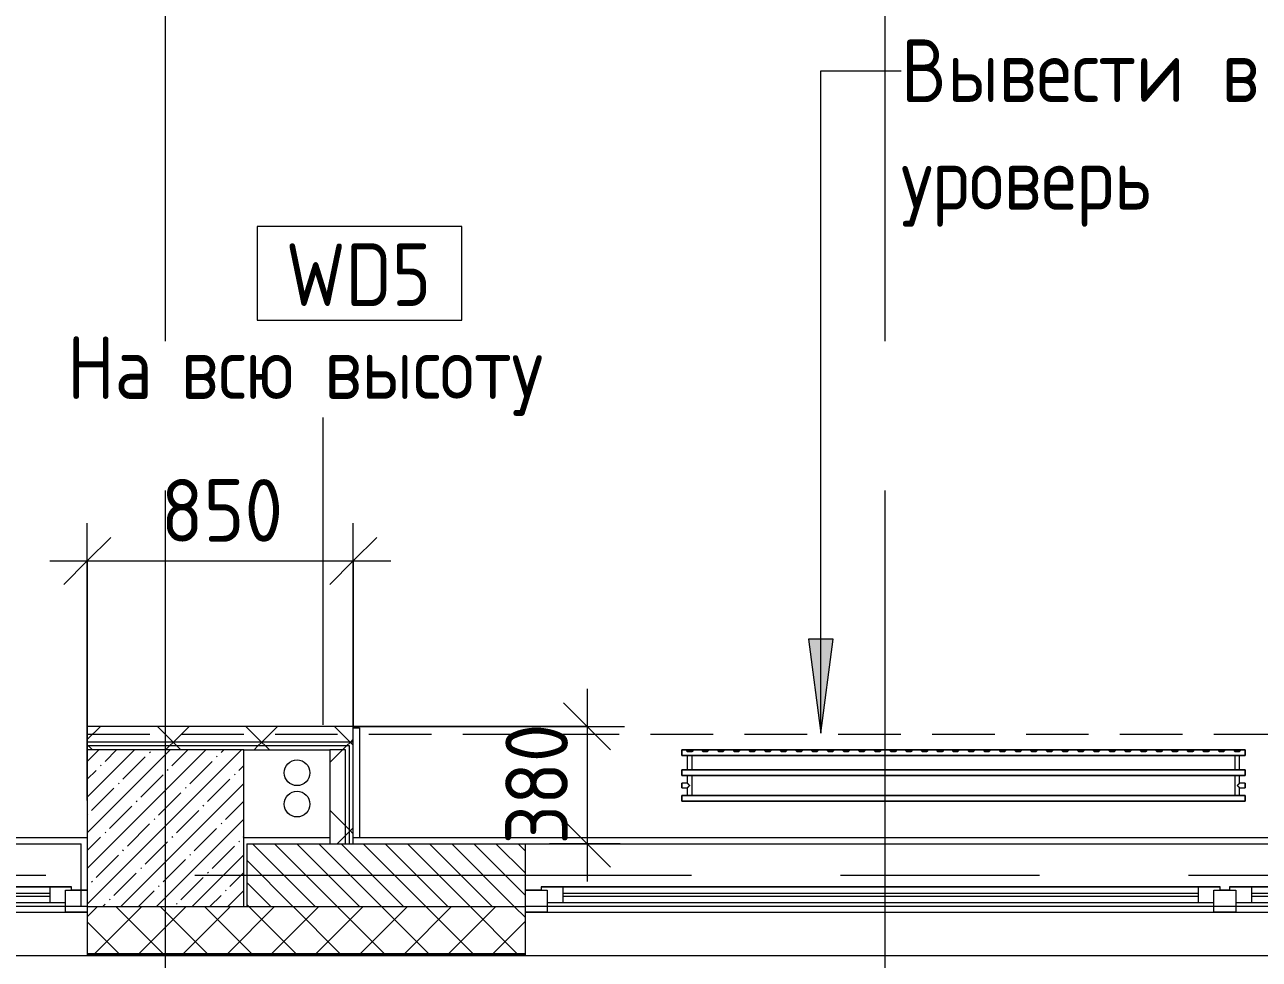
# Model space of a CAD drawing. Header units: millimetres. Extents: x 35143 to 244272, y -8553 to 29000.
# Drawn here: x 51710 to 55655, y -269 to 2716 of the extents above; entities that cross this region are included whole.
import ezdxf

# ---------------------------------------------------------------- set-up
doc = ezdxf.new("R2010")
doc.units = ezdxf.units.MM
doc.linetypes.add('ADSK_Штрих_ш2 п1', pattern=[300, 200, -100])
doc.linetypes.add('Осевая', pattern=[3175, 635, -476.25, 1587.5, -476.25])
for name, color, linetype, lineweight in [('A-ANNO-DIMS', 7, 'Continuous', 9), ('A-ANNO-DIMS-100', 7, 'Continuous', 9), ('A-DETL', 7, 'Continuous', 9), ('A-DETL-1', 7, 'ADSK_Штрих_ш2 п1', 9), ('A-GLAZ', 7, 'Continuous', 9), ('A-WALL', 7, 'Continuous', 9), ('A-WALL-1', 7, 'Continuous', 13), ('A-WALL-IDEN', 7, 'Continuous', 9), ('I-WALL', 7, 'Continuous', 9), ('S-COLS', 7, 'Continuous', 9), ('Оси', 7, 'Continuous', 9), ('Оси-2', 7, 'Осевая', 9)]:
    doc.layers.add(name, color=color, linetype=linetype, lineweight=lineweight)
for name, color, linetype, lineweight, true_color in [('A-FLOR-1', 7, 'Continuous', 9, 0xaaaaaa), ('A-WALL-2', 7, 'Continuous', 13, 0x008040), ('G-ANNO-TEXT-1', 7, 'Continuous', 9, 0x3c3c3c), ('I-WALL-2', 7, 'Continuous', 9, 0x008040), ('M-EQPM-1', 7, 'Continuous', 9, 0xaaaaaa)]:
    doc.layers.add(name, color=color, linetype=linetype, lineweight=lineweight, true_color=true_color)
doc.styles.add('GOST Common_1', font='GOST_Common.ttf', dxfattribs={"width": 0.9, "height": 200})
doc.styles.add('ISOCPEUR_1', font='isocpeur.ttf', dxfattribs={"width": 0.9, "height": 200})
doc.dimstyles.new('ISO-2_0_0_9К_Средний_округл2', dxfattribs={"dimscale": 304.8, "dimtxt": 199.196235, "dimasz": 0.492126, "dimexe": 0.393701, "dimexo": 0, "dimgap": 0, "dimtad": 1, "dimdec": 0, "dimrnd": 10, "dimzin": 0, "dimdsep": 46, "dimtxsty": 'ISOCPEUR_1', "dimblk1": 'OBLIQUE', "dimblk2": 'OBLIQUE', "dimsah": 1, "dimcen": 0.09, "dimdle": 0.393701, "dimazin": 0, "dimtfac": 1, "dimtdec": 4, "dimtix": 1, "dimtmove": 0, "dimatfit": 3, "dimfxl": 1, "dimtvp": 1, "dimtolj": 1, "dimtzin": 0, "dimarcsym": 2})
pattern_1 = [(45, (0, 0), (-141.42136, 141.42136), []), (135, (0, 0), (-141.42136, -141.42136), [])]

# ---------------------------------------------------------------- blocks, each defined once
blk = doc.blocks.new('BSC_Колонна _Прямоугольная - 500х500-V8-План монтажа стен и перегородок 2 этажа в осях 12-23')
at = {"layer": 'S-COLS'}
h = blk.add_hatch(dxfattribs=at)
h.set_pattern_fill('FP_9', color=256, style=0, pattern_type=2)
h.set_pattern_definition([(45, (-52160, -150), (-57.02463, 57.02463), []), (45, (-52102.975, -150), (-57.02463, 57.02463), [100.806, -20.161, 3.353, -16.808])])
h.paths.add_polyline_path([(-10.7, -250), (250, -250), (250, 250), (-250, 250), (-250, -250)])
for p, q in [((250, 250), (-250, 250)), ((-250, 250), (-250, -250)), ((250, -250), (250, 250)), ((-250, -250), (250, -250))]:
    blk.add_line(p, q, dxfattribs=at)
blk = doc.blocks.new('120_Окно_СКБ_2Ст - 120_Окно_СКБ_2Ст 3100х2500 _мал_ створка слева-2_-V21-План монтажа стен и перегородок 2 этажа в осях 12-23')
at = {"layer": 'A-GLAZ'}
for p, q in [((-1550, -127), (-1550, -57)), ((-1550, -57), (-1480, -57)), ((1550, -57), (-1550, -57)), ((-1480, -57), (-1480, -127)), ((-720, -127), (-720, -57)), ((-720, -57), (-650, -57)), ((-650, -57), (-650, -127)), ((1480, -127), (1480, -57)), ((1480, -57), (1550, -57)), ((1550, -57), (1550, -127)), ((-720, -87), (-1480, -87)), ((-1480, -87), (-1480, -127)), ((-1430, -137), (-1430, -87)), ((-1430, -107), (-770, -107)), ((-770, -117), (-1430, -117)), ((-770, -137), (-770, -87)), ((-720, -127), (-720, -87)), ((1480, -87), (-650, -87)), ((-650, -87), (-650, -127)), ((-600, -137), (-600, -87)), ((-600, -107), (1430, -107)), ((1430, -117), (-600, -117)), ((1430, -137), (1430, -87)), ((1480, -127), (1480, -87)), ((-1480, -127), (-1550, -127)), ((-1550, -127), (-1500, -127)), ((-1480, -127), (-1500, -127)), ((-1500, -127), (-1500, -137)), ((-1500, -137), (-700, -137)), ((-700, -137), (-1500, -137)), ((-650, -127), (-720, -127)), ((-700, -127), (-720, -127)), ((-700, -127), (-670, -127)), ((-700, -137), (-700, -127)), ((-650, -127), (-670, -127)), ((-670, -127), (-670, -137)), ((-670, -137), (1500, -137)), ((1500, -137), (-670, -137)), ((1550, -127), (1480, -127)), ((1500, -127), (1480, -127)), ((1500, -127), (1550, -127)), ((1500, -137), (1500, -127))]:
    blk.add_line(p, q, dxfattribs=at)
blk = doc.blocks.new('120_Окно_СКБ_2Ст - 120_Окно_СКБ_2Ст 3100х2500 _мал_ створка слева-2_-V22-План монтажа стен и перегородок 2 этажа в осях 12-23')
at = {"layer": 'A-GLAZ'}
for p, q in [((-1550, -127), (-1550, -57)), ((-1550, -57), (-1480, -57)), ((1550, -57), (-1550, -57)), ((-1480, -57), (-1480, -127)), ((-720, -127), (-720, -57)), ((-720, -57), (-650, -57)), ((-650, -57), (-650, -127)), ((1480, -127), (1480, -57)), ((1480, -57), (1550, -57)), ((1550, -57), (1550, -127)), ((-720, -87), (-1480, -87)), ((-1480, -87), (-1480, -127)), ((-1430, -137), (-1430, -87)), ((-1430, -107), (-770, -107)), ((-770, -117), (-1430, -117)), ((-770, -137), (-770, -87)), ((-720, -127), (-720, -87)), ((1480, -87), (-650, -87)), ((-650, -87), (-650, -127)), ((-600, -137), (-600, -87)), ((-600, -107), (1430, -107)), ((1430, -117), (-600, -117)), ((1430, -137), (1430, -87)), ((1480, -127), (1480, -87)), ((-1480, -127), (-1550, -127)), ((-1550, -127), (-1500, -127)), ((-1480, -127), (-1500, -127)), ((-1500, -127), (-1500, -137)), ((-1500, -137), (-700, -137)), ((-700, -137), (-1500, -137)), ((-650, -127), (-720, -127)), ((-700, -127), (-720, -127)), ((-700, -127), (-670, -127)), ((-700, -137), (-700, -127)), ((-650, -127), (-670, -127)), ((-670, -127), (-670, -137)), ((-670, -137), (1500, -137)), ((1500, -137), (-670, -137)), ((1550, -127), (1480, -127)), ((1500, -127), (1480, -127)), ((1500, -127), (1550, -127)), ((1500, -137), (1500, -127))]:
    blk.add_line(p, q, dxfattribs=at)
blk = doc.blocks.new('radiator_prado_classic_z_tip_30_po exemplyaru - Classic Z Тип 30-500-V58-План монтажа стен и перегородок 2 этажа в осях 12-23')
at = {"layer": 'M-EQPM-1'}
for p, q in [((0, 228), (0, 210)), ((1800, 228), (0, 228)), ((0, 210), (0, 228)), ((0, 228), (12.5, 228)), ((0, 210), (1800, 210)), ((17.5, 210), (0, 210)), ((12.5, 228), (37.5, 228)), ((37.5, 228), (12.5, 228)), ((12.5, 228), (37.5, 228)), ((12.5, 228), (17.5, 223)), ((12.5, 228), (17.5, 223)), ((32.5, 223), (17.5, 223)), ((17.5, 223), (32.5, 223)), ((17.5, 210), (17.5, 164)), ((17.5, 210), (17.5, 164)), ((32.5, 210), (17.5, 210)), ((17.5, 210), (32.5, 210)), ((28.8, 210), (17.5, 210)), ((17.5, 210), (32.5, 210)), ((31.5, 210), (18.5, 210)), ((32.5, 210), (28.8, 210)), ((32.5, 223), (37.5, 228)), ((37.5, 228), (32.5, 223)), ((32.5, 164), (32.5, 210)), ((32.5, 164), (32.5, 210)), ((1767.5, 210), (32.5, 210)), ((37.5, 228), (62.5, 228)), ((62.5, 228), (87.5, 228)), ((87.5, 228), (62.5, 228)), ((62.5, 228), (87.5, 228)), ((62.5, 228), (67.5, 223)), ((62.5, 228), (67.5, 223)), ((82.5, 223), (67.5, 223)), ((67.5, 223), (82.5, 223)), ((82.5, 223), (87.5, 228)), ((87.5, 228), (82.5, 223)), ((87.5, 228), (112.5, 228)), ((112.5, 228), (137.5, 228)), ((137.5, 228), (112.5, 228)), ((112.5, 228), (137.5, 228)), ((112.5, 228), (117.5, 223)), ((112.5, 228), (117.5, 223)), ((132.5, 223), (117.5, 223)), ((117.5, 223), (132.5, 223)), ((132.5, 223), (137.5, 228)), ((137.5, 228), (132.5, 223)), ((137.5, 228), (162.5, 228)), ((162.5, 228), (187.5, 228)), ((187.5, 228), (162.5, 228)), ((162.5, 228), (187.5, 228)), ((162.5, 228), (167.5, 223)), ((162.5, 228), (167.5, 223)), ((182.5, 223), (167.5, 223)), ((167.5, 223), (182.5, 223)), ((182.5, 223), (187.5, 228)), ((187.5, 228), (182.5, 223)), ((187.5, 228), (212.5, 228)), ((212.5, 228), (237.5, 228)), ((237.5, 228), (212.5, 228)), ((212.5, 228), (237.5, 228)), ((212.5, 228), (217.5, 223)), ((212.5, 228), (217.5, 223)), ((232.5, 223), (217.5, 223)), ((217.5, 223), (232.5, 223)), ((232.5, 223), (237.5, 228)), ((237.5, 228), (232.5, 223)), ((237.5, 228), (262.5, 228)), ((262.5, 228), (287.5, 228)), ((287.5, 228), (262.5, 228)), ((262.5, 228), (287.5, 228)), ((262.5, 228), (267.5, 223)), ((262.5, 228), (267.5, 223)), ((282.5, 223), (267.5, 223)), ((267.5, 223), (282.5, 223)), ((282.5, 223), (287.5, 228)), ((287.5, 228), (282.5, 223)), ((287.5, 228), (312.5, 228)), ((312.5, 228), (337.5, 228)), ((337.5, 228), (312.5, 228)), ((312.5, 228), (337.5, 228)), ((312.5, 228), (317.5, 223)), ((312.5, 228), (317.5, 223)), ((332.5, 223), (317.5, 223)), ((317.5, 223), (332.5, 223)), ((332.5, 223), (337.5, 228)), ((337.5, 228), (332.5, 223)), ((337.5, 228), (362.5, 228)), ((362.5, 228), (387.5, 228)), ((387.5, 228), (362.5, 228)), ((362.5, 228), (387.5, 228)), ((362.5, 228), (367.5, 223)), ((362.5, 228), (367.5, 223)), ((382.5, 223), (367.5, 223)), ((367.5, 223), (382.5, 223)), ((382.5, 223), (387.5, 228)), ((387.5, 228), (382.5, 223)), ((387.5, 228), (412.5, 228)), ((412.5, 228), (437.5, 228)), ((437.5, 228), (412.5, 228)), ((412.5, 228), (437.5, 228)), ((412.5, 228), (417.5, 223)), ((412.5, 228), (417.5, 223)), ((432.5, 223), (417.5, 223)), ((417.5, 223), (432.5, 223)), ((432.5, 223), (437.5, 228)), ((437.5, 228), (432.5, 223)), ((437.5, 228), (462.5, 228)), ((462.5, 228), (487.5, 228)), ((487.5, 228), (462.5, 228)), ((462.5, 228), (487.5, 228)), ((462.5, 228), (467.5, 223)), ((462.5, 228), (467.5, 223)), ((482.5, 223), (467.5, 223)), ((467.5, 223), (482.5, 223)), ((482.5, 223), (487.5, 228)), ((487.5, 228), (482.5, 223)), ((487.5, 228), (512.5, 228)), ((512.5, 228), (537.5, 228)), ((537.5, 228), (512.5, 228)), ((512.5, 228), (537.5, 228)), ((512.5, 228), (517.5, 223)), ((512.5, 228), (517.5, 223)), ((532.5, 223), (517.5, 223)), ((517.5, 223), (532.5, 223)), ((532.5, 223), (537.5, 228)), ((537.5, 228), (532.5, 223)), ((537.5, 228), (562.5, 228)), ((562.5, 228), (587.5, 228)), ((587.5, 228), (562.5, 228)), ((562.5, 228), (587.5, 228)), ((562.5, 228), (567.5, 223)), ((562.5, 228), (567.5, 223)), ((582.5, 223), (567.5, 223)), ((567.5, 223), (582.5, 223)), ((582.5, 223), (587.5, 228)), ((587.5, 228), (582.5, 223)), ((587.5, 228), (612.5, 228)), ((612.5, 228), (637.5, 228)), ((637.5, 228), (612.5, 228)), ((612.5, 228), (637.5, 228)), ((612.5, 228), (617.5, 223)), ((612.5, 228), (617.5, 223)), ((632.5, 223), (617.5, 223)), ((617.5, 223), (632.5, 223)), ((632.5, 223), (637.5, 228)), ((637.5, 228), (632.5, 223)), ((637.5, 228), (662.5, 228)), ((662.5, 228), (687.5, 228)), ((687.5, 228), (662.5, 228)), ((662.5, 228), (687.5, 228)), ((662.5, 228), (667.5, 223)), ((662.5, 228), (667.5, 223)), ((682.5, 223), (667.5, 223)), ((667.5, 223), (682.5, 223)), ((682.5, 223), (687.5, 228)), ((687.5, 228), (682.5, 223)), ((687.5, 228), (712.5, 228)), ((712.5, 228), (737.5, 228)), ((737.5, 228), (712.5, 228)), ((712.5, 228), (737.5, 228)), ((712.5, 228), (717.5, 223)), ((712.5, 228), (717.5, 223)), ((732.5, 223), (717.5, 223)), ((717.5, 223), (732.5, 223)), ((732.5, 223), (737.5, 228)), ((737.5, 228), (732.5, 223)), ((737.5, 228), (762.5, 228)), ((762.5, 228), (787.5, 228)), ((787.5, 228), (762.5, 228)), ((762.5, 228), (787.5, 228)), ((762.5, 228), (767.5, 223)), ((762.5, 228), (767.5, 223)), ((782.5, 223), (767.5, 223)), ((767.5, 223), (782.5, 223)), ((782.5, 223), (787.5, 228)), ((787.5, 228), (782.5, 223)), ((787.5, 228), (812.5, 228)), ((812.5, 228), (837.5, 228)), ((837.5, 228), (812.5, 228)), ((812.5, 228), (837.5, 228)), ((812.5, 228), (817.5, 223)), ((812.5, 228), (817.5, 223)), ((832.5, 223), (817.5, 223)), ((817.5, 223), (832.5, 223)), ((832.5, 223), (837.5, 228)), ((837.5, 228), (832.5, 223)), ((837.5, 228), (862.5, 228)), ((862.5, 228), (887.5, 228)), ((887.5, 228), (862.5, 228)), ((862.5, 228), (887.5, 228)), ((862.5, 228), (867.5, 223)), ((862.5, 228), (867.5, 223)), ((882.5, 223), (867.5, 223)), ((867.5, 223), (882.5, 223)), ((882.5, 223), (887.5, 228)), ((887.5, 228), (882.5, 223)), ((887.5, 228), (912.5, 228)), ((912.5, 228), (937.5, 228)), ((937.5, 228), (912.5, 228)), ((912.5, 228), (937.5, 228)), ((912.5, 228), (917.5, 223)), ((912.5, 228), (917.5, 223)), ((932.5, 223), (917.5, 223)), ((917.5, 223), (932.5, 223)), ((932.5, 223), (937.5, 228)), ((937.5, 228), (932.5, 223)), ((937.5, 228), (962.5, 228)), ((962.5, 228), (987.5, 228)), ((987.5, 228), (962.5, 228)), ((962.5, 228), (987.5, 228)), ((962.5, 228), (967.5, 223)), ((962.5, 228), (967.5, 223)), ((982.5, 223), (967.5, 223)), ((967.5, 223), (982.5, 223)), ((982.5, 223), (987.5, 228)), ((987.5, 228), (982.5, 223)), ((987.5, 228), (1012.5, 228)), ((1012.5, 228), (1037.5, 228)), ((1037.5, 228), (1012.5, 228)), ((1012.5, 228), (1037.5, 228)), ((1012.5, 228), (1017.5, 223)), ((1012.5, 228), (1017.5, 223)), ((1032.5, 223), (1017.5, 223)), ((1017.5, 223), (1032.5, 223)), ((1032.5, 223), (1037.5, 228)), ((1037.5, 228), (1032.5, 223)), ((1037.5, 228), (1062.5, 228)), ((1062.5, 228), (1087.5, 228)), ((1087.5, 228), (1062.5, 228)), ((1062.5, 228), (1087.5, 228)), ((1062.5, 228), (1067.5, 223)), ((1062.5, 228), (1067.5, 223)), ((1082.5, 223), (1067.5, 223)), ((1067.5, 223), (1082.5, 223)), ((1082.5, 223), (1087.5, 228)), ((1087.5, 228), (1082.5, 223)), ((1087.5, 228), (1112.5, 228)), ((1112.5, 228), (1137.5, 228)), ((1137.5, 228), (1112.5, 228)), ((1112.5, 228), (1137.5, 228)), ((1112.5, 228), (1117.5, 223)), ((1112.5, 228), (1117.5, 223)), ((1132.5, 223), (1117.5, 223)), ((1117.5, 223), (1132.5, 223)), ((1132.5, 223), (1137.5, 228)), ((1137.5, 228), (1132.5, 223)), ((1137.5, 228), (1162.5, 228)), ((1162.5, 228), (1187.5, 228)), ((1187.5, 228), (1162.5, 228)), ((1162.5, 228), (1187.5, 228)), ((1162.5, 228), (1167.5, 223)), ((1162.5, 228), (1167.5, 223)), ((1182.5, 223), (1167.5, 223)), ((1167.5, 223), (1182.5, 223)), ((1182.5, 223), (1187.5, 228)), ((1187.5, 228), (1182.5, 223)), ((1187.5, 228), (1212.5, 228)), ((1212.5, 228), (1237.5, 228)), ((1237.5, 228), (1212.5, 228)), ((1212.5, 228), (1237.5, 228)), ((1212.5, 228), (1217.5, 223)), ((1212.5, 228), (1217.5, 223)), ((1232.5, 223), (1217.5, 223)), ((1217.5, 223), (1232.5, 223)), ((1232.5, 223), (1237.5, 228)), ((1237.5, 228), (1232.5, 223)), ((1237.5, 228), (1262.5, 228)), ((1262.5, 228), (1287.5, 228)), ((1287.5, 228), (1262.5, 228)), ((1262.5, 228), (1287.5, 228)), ((1262.5, 228), (1267.5, 223)), ((1262.5, 228), (1267.5, 223)), ((1282.5, 223), (1267.5, 223)), ((1267.5, 223), (1282.5, 223)), ((1282.5, 223), (1287.5, 228)), ((1287.5, 228), (1282.5, 223)), ((1287.5, 228), (1312.5, 228)), ((1312.5, 228), (1337.5, 228)), ((1337.5, 228), (1312.5, 228)), ((1312.5, 228), (1337.5, 228)), ((1312.5, 228), (1317.5, 223)), ((1312.5, 228), (1317.5, 223)), ((1332.5, 223), (1317.5, 223)), ((1317.5, 223), (1332.5, 223)), ((1332.5, 223), (1337.5, 228)), ((1337.5, 228), (1332.5, 223)), ((1337.5, 228), (1362.5, 228)), ((1362.5, 228), (1387.5, 228)), ((1387.5, 228), (1362.5, 228)), ((1362.5, 228), (1387.5, 228)), ((1362.5, 228), (1367.5, 223)), ((1362.5, 228), (1367.5, 223)), ((1382.5, 223), (1367.5, 223)), ((1367.5, 223), (1382.5, 223)), ((1382.5, 223), (1387.5, 228)), ((1387.5, 228), (1382.5, 223)), ((1387.5, 228), (1412.5, 228)), ((1412.5, 228), (1437.5, 228)), ((1437.5, 228), (1412.5, 228)), ((1412.5, 228), (1437.5, 228)), ((1412.5, 228), (1417.5, 223)), ((1412.5, 228), (1417.5, 223)), ((1432.5, 223), (1417.5, 223)), ((1417.5, 223), (1432.5, 223)), ((1432.5, 223), (1437.5, 228)), ((1437.5, 228), (1432.5, 223)), ((1437.5, 228), (1462.5, 228)), ((1462.5, 228), (1487.5, 228)), ((1487.5, 228), (1462.5, 228)), ((1462.5, 228), (1487.5, 228)), ((1462.5, 228), (1467.5, 223)), ((1462.5, 228), (1467.5, 223)), ((1482.5, 223), (1467.5, 223)), ((1467.5, 223), (1482.5, 223)), ((1482.5, 223), (1487.5, 228)), ((1487.5, 228), (1482.5, 223)), ((1487.5, 228), (1512.5, 228)), ((1512.5, 228), (1537.5, 228)), ((1537.5, 228), (1512.5, 228)), ((1512.5, 228), (1537.5, 228)), ((1512.5, 228), (1517.5, 223)), ((1512.5, 228), (1517.5, 223)), ((1532.5, 223), (1517.5, 223)), ((1517.5, 223), (1532.5, 223)), ((1532.5, 223), (1537.5, 228)), ((1537.5, 228), (1532.5, 223)), ((1537.5, 228), (1562.5, 228)), ((1562.5, 228), (1587.5, 228)), ((1587.5, 228), (1562.5, 228)), ((1562.5, 228), (1587.5, 228)), ((1562.5, 228), (1567.5, 223)), ((1562.5, 228), (1567.5, 223)), ((1582.5, 223), (1567.5, 223)), ((1567.5, 223), (1582.5, 223)), ((1582.5, 223), (1587.5, 228)), ((1587.5, 228), (1582.5, 223)), ((1587.5, 228), (1612.5, 228)), ((1612.5, 228), (1637.5, 228)), ((1637.5, 228), (1612.5, 228)), ((1612.5, 228), (1637.5, 228)), ((1612.5, 228), (1617.5, 223)), ((1612.5, 228), (1617.5, 223)), ((1632.5, 223), (1617.5, 223)), ((1617.5, 223), (1632.5, 223)), ((1632.5, 223), (1637.5, 228)), ((1637.5, 228), (1632.5, 223)), ((1637.5, 228), (1662.5, 228)), ((1662.5, 228), (1687.5, 228)), ((1687.5, 228), (1662.5, 228)), ((1662.5, 228), (1687.5, 228)), ((1662.5, 228), (1667.5, 223)), ((1662.5, 228), (1667.5, 223)), ((1682.5, 223), (1667.5, 223)), ((1667.5, 223), (1682.5, 223)), ((1682.5, 223), (1687.5, 228)), ((1687.5, 228), (1682.5, 223)), ((1687.5, 228), (1712.5, 228)), ((1712.5, 228), (1737.5, 228)), ((1737.5, 228), (1712.5, 228)), ((1712.5, 228), (1737.5, 228)), ((1712.5, 228), (1717.5, 223)), ((1712.5, 228), (1717.5, 223)), ((1732.5, 223), (1717.5, 223)), ((1717.5, 223), (1732.5, 223)), ((1732.5, 223), (1737.5, 228)), ((1737.5, 228), (1732.5, 223)), ((1737.5, 228), (1762.5, 228)), ((1762.5, 228), (1787.5, 228)), ((1787.5, 228), (1762.5, 228)), ((1762.5, 228), (1787.5, 228)), ((1762.5, 228), (1767.5, 223)), ((1762.5, 228), (1767.5, 223)), ((1782.5, 223), (1767.5, 223)), ((1767.5, 223), (1782.5, 223)), ((1767.5, 210), (1767.5, 164)), ((1767.5, 210), (1767.5, 164)), ((1782.5, 210), (1767.5, 210)), ((1767.5, 210), (1782.5, 210)), ((1782.5, 210), (1767.5, 210)), ((1767.5, 210), (1782.5, 210)), ((1781.5, 210), (1768.5, 210)), ((1782.5, 223), (1787.5, 228)), ((1787.5, 228), (1782.5, 223)), ((1782.5, 164), (1782.5, 210)), ((1782.5, 164), (1782.5, 210)), ((1800, 210), (1782.5, 210)), ((1787.5, 228), (1800, 228)), ((1800, 210), (1800, 228)), ((1800, 228), (1800, 210)), ((1800, 164), (0, 164)), ((0, 164), (0, 146)), ((0, 146), (0, 164)), ((0, 164), (17.5, 164)), ((17.8, 164), (17.5, 164)), ((17.5, 164), (17.8, 164)), ((32.5, 164), (17.5, 164)), ((17.5, 164), (32.5, 164)), ((32.5, 164), (17.8, 164)), ((17.8, 164), (18.5, 164)), ((18.5, 164), (19.7, 164)), ((18.5, 164), (31.5, 164)), ((19.7, 164), (21.2, 164)), ((21.2, 164), (23.1, 164)), ((23.1, 164), (25, 164)), ((25, 164), (30.3, 164)), ((30.3, 164), (31.5, 164)), ((31.5, 164), (32.5, 164)), ((32.5, 164), (1767.5, 164)), ((1782.5, 164), (1767.5, 164)), ((1767.5, 164), (1782.5, 164)), ((1782.5, 164), (1767.5, 164)), ((1767.5, 164), (1782.5, 164)), ((1768.5, 164), (1781.5, 164)), ((1782.5, 164), (1800, 164)), ((1800, 146), (1800, 164)), ((1800, 164), (1800, 146)), ((0, 146), (1800, 146)), ((17.5, 146), (0, 146)), ((17.5, 121.5), (0, 121.5)), ((17.5, 121.5), (0, 121.5)), ((0, 121.5), (0, 121.2)), ((0, 106.5), (0, 121.5)), ((0, 121.2), (0, 106.8)), ((0, 121.2), (0, 120.5)), ((0, 120.5), (0, 121.2)), ((0, 121.2), (0, 121.2)), ((0, 120.5), (0, 119.3)), ((0, 119.3), (0, 120.5)), ((0, 119.3), (0, 117.8)), ((0, 117.8), (0, 119.3)), ((17.5, 146), (17.5, 121.5)), ((17.5, 146), (17.5, 121.5)), ((17.5, 146), (32.5, 146)), ((17.8, 146), (17.5, 146)), ((17.5, 146), (17.8, 146)), ((32.5, 146), (17.5, 146)), ((18.5, 146), (17.8, 146)), ((17.8, 146), (19.7, 146)), ((19.7, 146), (18.5, 146)), ((31.5, 146), (18.5, 146)), ((21.2, 146), (19.7, 146)), ((19.7, 146), (32.5, 146)), ((32.5, 146), (21.2, 146)), ((32.5, 82), (32.5, 146)), ((32.5, 82), (32.5, 146)), ((1767.5, 146), (32.5, 146)), ((1767.5, 146), (1767.5, 82)), ((1767.5, 146), (1767.5, 82)), ((1767.5, 146), (1773.1, 146)), ((1782.5, 146), (1767.5, 146)), ((1767.5, 146), (1767.8, 146)), ((1782.5, 146), (1767.5, 146)), ((1767.8, 146), (1782.5, 146)), ((1781.5, 146), (1768.5, 146)), ((1773.1, 146), (1782.5, 146)), ((1782.5, 121.5), (1782.5, 146)), ((1782.5, 121.5), (1782.5, 146)), ((1800, 146), (1782.5, 146)), ((1800, 121.5), (1782.5, 121.5)), ((1800, 121.5), (1782.5, 121.5)), ((1800, 121.5), (1800, 106.5)), ((1800, 121.2), (1800, 121.5)), ((1800, 121.5), (1800, 121.2)), ((1800, 121.2), (1800, 121.5)), ((1800, 106.8), (1800, 121.2)), ((1800, 121.2), (1800, 106.8)), ((1800, 106.8), (1800, 121.2)), ((0, 117.8), (0, 115.9)), ((0, 115.9), (0, 117.8)), ((0, 115.9), (0, 114)), ((0, 114), (0, 115.9)), ((0, 114), (0, 112.1)), ((0, 112.1), (0, 114)), ((0, 112.1), (0, 110.2)), ((0, 110.2), (0, 112.1)), ((0, 110.2), (0, 108.7)), ((0, 108.7), (0, 110.2)), ((0, 108.7), (0, 106.8)), ((0, 106.8), (0, 108.7)), ((0, 106.8), (0, 106.5)), ((0, 106.8), (0, 106.8)), ((0, 106.5), (17.5, 106.5)), ((0, 106.5), (17.5, 106.5)), ((1800, 82), (0, 82)), ((0, 82), (0, 64)), ((0, 64), (0, 82)), ((0, 82), (17.5, 82)), ((17.5, 106.5), (17.5, 82)), ((17.5, 106.5), (17.5, 82)), ((32.5, 82), (17.5, 82)), ((17.5, 82), (17.8, 82)), ((25, 82), (17.5, 82)), ((17.5, 82), (32.5, 82)), ((17.8, 82), (18.5, 82)), ((18.5, 82), (19.7, 82)), ((18.5, 82), (31.5, 82)), ((19.7, 82), (21.2, 82)), ((21.2, 82), (23.1, 82)), ((23.1, 82), (25, 82)), ((25, 82), (26.9, 82)), ((26.9, 82), (25, 82)), ((26.9, 82), (28.8, 82)), ((31.5, 82), (26.9, 82)), ((28.8, 82), (30.3, 82)), ((30.3, 82), (31.5, 82)), ((31.5, 82), (32.2, 82)), ((32.2, 82), (31.5, 82)), ((32.2, 82), (32.5, 82)), ((32.5, 82), (32.2, 82)), ((32.5, 82), (1767.5, 82)), ((1776.9, 82), (1767.5, 82)), ((1767.5, 82), (1782.5, 82)), ((1775, 82), (1767.5, 82)), ((1767.5, 82), (1782.5, 82)), ((1768.5, 82), (1781.5, 82)), ((1782.5, 82), (1775, 82)), ((1780.3, 82), (1776.9, 82)), ((1781.5, 82), (1780.3, 82)), ((1782.2, 82), (1781.5, 82)), ((1782.5, 82), (1782.2, 82)), ((1782.5, 82), (1782.5, 106.5)), ((1782.5, 106.5), (1800, 106.5)), ((1782.5, 82), (1782.5, 106.5)), ((1782.5, 106.5), (1800, 106.5)), ((1782.5, 82), (1800, 82)), ((1800, 106.5), (1800, 106.8)), ((1800, 106.8), (1800, 106.5)), ((1800, 106.5), (1800, 106.8)), ((1800, 64), (1800, 82)), ((1800, 82), (1800, 64)), ((1800, 64), (0, 64)), ((0, 64), (1800, 64))]:
    blk.add_line(p, q, dxfattribs=at)
for points, knots in [([(17.8, 121.2), (17.7, 121.3), (17.7, 121.3), (17.5, 121.5), (17.5, 121.5), (17.5, 121.5)], [0.8571429, 0.8571429, 0.8571429, 0.8571429, 0.8928571, 0.9285714, 1, 1, 1, 1]), ([(17.5, 121.5), (17.5, 121.5), (17.5, 121.5), (17.7, 121.3), (17.7, 121.3), (17.8, 121.2)], [0, 0, 0, 0, 0.0714286, 0.1071429, 0.1428571, 0.1428571, 0.1428571, 0.1428571]), ([(17.5, 121.5), (17.5, 121.5), (17.5, 121.5), (17.7, 121.3), (17.7, 121.3), (17.8, 121.2)], [0, 0, 0, 0, 0.0714286, 0.1071429, 0.1428571, 0.1428571, 0.1428571, 0.1428571]), ([(25, 114), (24.5, 114.5), (23.6, 115.4), (22.4, 116.6), (21.6, 117.4), (21.1, 117.9), (20.8, 118.2), (20.5, 118.5), (20.2, 118.8), (19.8, 119.1), (19.6, 119.4), (19.3, 119.7), (19, 120), (18.7, 120.3), (18.5, 120.5), (18.3, 120.7), (18.1, 120.9), (17.9, 121.1), (17.8, 121.2), (17.7, 121.3), (17.5, 121.5), (17.5, 121.5), (17.5, 121.5)], [0, 0, 0, 0, 0.142857, 0.285714, 0.357143, 0.392857, 0.428571, 0.464286, 0.5, 0.535714, 0.571429, 0.607143, 0.642857, 0.678571, 0.714286, 0.75, 0.785714, 0.821429, 0.857143, 0.892857, 0.928571, 1, 1, 1, 1]), ([(19.6, 119.4), (19.7, 119.3), (19.9, 119.2), (20.3, 118.7), (20.6, 118.4), (20.8, 118.2)], [0.4285714, 0.4285714, 0.4285714, 0.4285714, 0.4642857, 0.5, 0.5714286, 0.5714286, 0.5714286, 0.5714286]), ([(19.6, 119.4), (19.7, 119.3), (19.8, 119.1), (20.3, 118.7), (20.7, 118.3), (21.1, 117.9), (21.6, 117.4), (22.4, 116.6), (23.1, 115.9), (23.6, 115.4)], [0.4285714, 0.4285714, 0.4285714, 0.4285714, 0.4642857, 0.5, 0.5714286, 0.6071429, 0.6428571, 0.7142857, 0.8571429, 0.8571429, 0.8571429, 0.8571429]), ([(1775, 114), (1775.5, 114.5), (1776.4, 115.4), (1777.6, 116.6), (1778.4, 117.4), (1778.9, 117.9), (1779.2, 118.2), (1779.5, 118.5), (1779.8, 118.8), (1780.1, 119.2), (1780.4, 119.4), (1780.7, 119.7), (1781, 120), (1781.3, 120.3), (1781.5, 120.5), (1781.7, 120.7), (1781.9, 120.9), (1782.1, 121.1), (1782.2, 121.2), (1782.3, 121.3), (1782.5, 121.5), (1782.5, 121.5), (1782.5, 121.5)], [0, 0, 0, 0, 0.142857, 0.285714, 0.357143, 0.392857, 0.428571, 0.464286, 0.5, 0.535714, 0.571429, 0.607143, 0.642857, 0.678571, 0.714286, 0.75, 0.785714, 0.821429, 0.857143, 0.892857, 0.928571, 1, 1, 1, 1]), ([(1782.2, 121.2), (1782.2, 121.2), (1782.1, 121.1), (1781.9, 120.9), (1781.7, 120.7), (1781.5, 120.5), (1781.3, 120.3), (1781, 120), (1780.7, 119.7), (1780.4, 119.4), (1780.1, 119.2), (1779.7, 118.7), (1779.3, 118.3), (1778.9, 117.9), (1778.4, 117.4), (1777.6, 116.6), (1776.9, 115.9), (1776.4, 115.4)], [0.1428571, 0.1428571, 0.1428571, 0.1428571, 0.1785714, 0.2142857, 0.25, 0.2857143, 0.3214286, 0.3571429, 0.3928571, 0.4285714, 0.4642857, 0.5, 0.5714286, 0.6071429, 0.6428571, 0.7142857, 0.8571429, 0.8571429, 0.8571429, 0.8571429]), ([(1782.2, 121.2), (1782.2, 121.2), (1782.1, 121.1), (1781.9, 120.9), (1781.7, 120.7), (1781.5, 120.5), (1781.3, 120.3), (1781, 120), (1780.7, 119.7), (1780.4, 119.4), (1780.1, 119.2), (1779.7, 118.7), (1779.3, 118.3), (1778.9, 117.9), (1778.4, 117.4), (1777.6, 116.6), (1776.9, 115.9), (1776.4, 115.4)], [0.1428571, 0.1428571, 0.1428571, 0.1428571, 0.1785714, 0.2142857, 0.25, 0.2857143, 0.3214286, 0.3571429, 0.3928571, 0.4285714, 0.4642857, 0.5, 0.5714286, 0.6071429, 0.6428571, 0.7142857, 0.8571429, 0.8571429, 0.8571429, 0.8571429]), ([(1776.4, 115.4), (1776.9, 115.9), (1777.6, 116.6), (1778.4, 117.4), (1778.9, 117.9), (1779.2, 118.2), (1779.5, 118.5), (1779.8, 118.8), (1780.1, 119.2), (1780.4, 119.4), (1780.7, 119.7), (1781, 120), (1781.3, 120.3), (1781.5, 120.5), (1781.7, 120.7), (1781.9, 120.9), (1782.1, 121.1), (1782.2, 121.2), (1782.2, 121.2)], [0.1428571, 0.1428571, 0.1428571, 0.1428571, 0.2857143, 0.3571429, 0.3928571, 0.4285714, 0.4642857, 0.5, 0.5357143, 0.5714286, 0.6071429, 0.6428571, 0.6785714, 0.7142857, 0.75, 0.7857143, 0.8214286, 0.8571429, 0.8571429, 0.8571429, 0.8571429]), ([(1782.5, 121.5), (1782.5, 121.5), (1782.5, 121.5), (1782.3, 121.3), (1782.3, 121.3), (1782.2, 121.2)], [0, 0, 0, 0, 0.0714286, 0.1071429, 0.1428571, 0.1428571, 0.1428571, 0.1428571]), ([(1782.5, 121.5), (1782.5, 121.5), (1782.5, 121.5), (1782.3, 121.3), (1782.3, 121.3), (1782.2, 121.2)], [0, 0, 0, 0, 0.0714286, 0.1071429, 0.1428571, 0.1428571, 0.1428571, 0.1428571]), ([(1782.2, 121.2), (1782.3, 121.3), (1782.3, 121.3), (1782.5, 121.5), (1782.5, 121.5), (1782.5, 121.5)], [0.8571429, 0.8571429, 0.8571429, 0.8571429, 0.8928571, 0.9285714, 1, 1, 1, 1]), ([(17.5, 106.5), (17.5, 106.5), (17.5, 106.5), (17.7, 106.7), (17.8, 106.8), (17.9, 106.9), (18.1, 107.1), (18.3, 107.3), (18.5, 107.5), (18.7, 107.7), (19, 108), (19.3, 108.3), (19.6, 108.6), (19.8, 108.9), (20.3, 109.3), (20.7, 109.7), (21.1, 110.1), (21.6, 110.6), (22.4, 111.4), (23.6, 112.6), (24.5, 113.5), (25, 114)], [0, 0, 0, 0, 0.071429, 0.107143, 0.142857, 0.178571, 0.214286, 0.25, 0.285714, 0.321429, 0.357143, 0.392857, 0.428571, 0.464286, 0.5, 0.571429, 0.607143, 0.642857, 0.714286, 0.857143, 1, 1, 1, 1]), ([(17.5, 106.5), (17.5, 106.5), (17.5, 106.5), (17.7, 106.7), (17.7, 106.7), (17.8, 106.8)], [0, 0, 0, 0, 0.0714286, 0.1071429, 0.1428571, 0.1428571, 0.1428571, 0.1428571]), ([(17.8, 106.8), (17.7, 106.7), (17.7, 106.7), (17.5, 106.5), (17.5, 106.5), (17.5, 106.5)], [0.8571429, 0.8571429, 0.8571429, 0.8571429, 0.8928571, 0.9285714, 1, 1, 1, 1]), ([(17.8, 106.8), (17.7, 106.7), (17.7, 106.7), (17.5, 106.5), (17.5, 106.5), (17.5, 106.5)], [0.8571429, 0.8571429, 0.8571429, 0.8571429, 0.8928571, 0.9285714, 1, 1, 1, 1]), ([(17.8, 106.8), (17.8, 106.8), (17.9, 106.9), (18.1, 107.1), (18.3, 107.3), (18.5, 107.5), (18.7, 107.7), (19, 108), (19.3, 108.3), (19.6, 108.6), (19.9, 108.8), (20.3, 109.3), (20.6, 109.6), (20.8, 109.8)], [0.1428571, 0.1428571, 0.1428571, 0.1428571, 0.1785714, 0.2142857, 0.25, 0.2857143, 0.3214286, 0.3571429, 0.3928571, 0.4285714, 0.4642857, 0.5, 0.5714286, 0.5714286, 0.5714286, 0.5714286]), ([(22.1, 116.9), (21.9, 117.1), (21.6, 117.4), (21.1, 117.9), (20.9, 118.1), (20.8, 118.2)], [0.2857143, 0.2857143, 0.2857143, 0.2857143, 0.3571429, 0.3928571, 0.4285714, 0.4285714, 0.4285714, 0.4285714]), ([(20.8, 118.2), (20.9, 118.1), (21.1, 117.9), (21.6, 117.4), (21.9, 117.1), (22.1, 116.9)], [0.5714286, 0.5714286, 0.5714286, 0.5714286, 0.6071429, 0.6428571, 0.7142857, 0.7142857, 0.7142857, 0.7142857]), ([(20.8, 109.8), (20.9, 109.9), (21.1, 110.1), (21.6, 110.6), (21.9, 110.9), (22.1, 111.1)], [0.5714286, 0.5714286, 0.5714286, 0.5714286, 0.6071429, 0.6428571, 0.7142857, 0.7142857, 0.7142857, 0.7142857]), ([(22.1, 111.1), (21.9, 110.9), (21.6, 110.6), (21.1, 110.1), (20.9, 109.9), (20.8, 109.8)], [0.2857143, 0.2857143, 0.2857143, 0.2857143, 0.3571429, 0.3928571, 0.4285714, 0.4285714, 0.4285714, 0.4285714]), ([(22.1, 111.1), (21.9, 110.9), (21.6, 110.6), (21.1, 110.1), (20.9, 109.9), (20.8, 109.8)], [0.2857143, 0.2857143, 0.2857143, 0.2857143, 0.3571429, 0.3928571, 0.4285714, 0.4285714, 0.4285714, 0.4285714]), ([(1782.5, 106.5), (1782.5, 106.5), (1782.5, 106.5), (1782.3, 106.7), (1782.2, 106.8), (1782.1, 106.9), (1781.9, 107.1), (1781.7, 107.3), (1781.5, 107.5), (1781.3, 107.7), (1781, 108), (1780.7, 108.3), (1780.4, 108.6), (1780.1, 108.8), (1779.7, 109.3), (1779.3, 109.7), (1778.9, 110.1), (1778.4, 110.6), (1777.6, 111.4), (1776.4, 112.6), (1775.5, 113.5), (1775, 114)], [0, 0, 0, 0, 0.071429, 0.107143, 0.142857, 0.178571, 0.214286, 0.25, 0.285714, 0.321429, 0.357143, 0.392857, 0.428571, 0.464286, 0.5, 0.571429, 0.607143, 0.642857, 0.714286, 0.857143, 1, 1, 1, 1]), ([(1777.9, 111.1), (1778.1, 110.9), (1778.4, 110.6), (1778.9, 110.1), (1779.2, 109.8), (1779.5, 109.5), (1779.8, 109.2), (1780.1, 108.8), (1780.4, 108.6), (1780.7, 108.3), (1781, 108), (1781.3, 107.7), (1781.5, 107.5), (1781.7, 107.3), (1781.9, 107.1), (1782.1, 106.9), (1782.2, 106.8), (1782.2, 106.8)], [0.2857143, 0.2857143, 0.2857143, 0.2857143, 0.3571429, 0.3928571, 0.4285714, 0.4642857, 0.5, 0.5357143, 0.5714286, 0.6071429, 0.6428571, 0.6785714, 0.7142857, 0.75, 0.7857143, 0.8214286, 0.8571429, 0.8571429, 0.8571429, 0.8571429]), ([(1777.9, 111.1), (1778.1, 110.9), (1778.4, 110.6), (1778.9, 110.1), (1779.2, 109.8), (1779.5, 109.5), (1779.8, 109.2), (1780.1, 108.8), (1780.4, 108.6), (1780.7, 108.3), (1781, 108), (1781.3, 107.7), (1781.4, 107.6), (1781.5, 107.5)], [0.2857143, 0.2857143, 0.2857143, 0.2857143, 0.3571429, 0.3928571, 0.4285714, 0.4642857, 0.5, 0.5357143, 0.5714286, 0.6071429, 0.6428571, 0.6785714, 0.7142857, 0.7142857, 0.7142857, 0.7142857]), ([(1782.2, 106.8), (1782.2, 106.8), (1782.1, 106.9), (1781.9, 107.1), (1781.7, 107.3), (1781.5, 107.5), (1781.3, 107.7), (1781, 108), (1780.7, 108.3), (1780.4, 108.6), (1780.1, 108.8), (1779.7, 109.3), (1779.3, 109.7), (1778.9, 110.1), (1778.4, 110.6), (1778.1, 110.9), (1777.9, 111.1)], [0.1428571, 0.1428571, 0.1428571, 0.1428571, 0.1785714, 0.2142857, 0.25, 0.2857143, 0.3214286, 0.3571429, 0.3928571, 0.4285714, 0.4642857, 0.5, 0.5714286, 0.6071429, 0.6428571, 0.7142857, 0.7142857, 0.7142857, 0.7142857]), ([(1782.2, 106.8), (1782.3, 106.7), (1782.3, 106.7), (1782.5, 106.5), (1782.5, 106.5), (1782.5, 106.5)], [0.8571429, 0.8571429, 0.8571429, 0.8571429, 0.8928571, 0.9285714, 1, 1, 1, 1]), ([(1782.2, 106.8), (1782.3, 106.7), (1782.3, 106.7), (1782.5, 106.5), (1782.5, 106.5), (1782.5, 106.5)], [0.8571429, 0.8571429, 0.8571429, 0.8571429, 0.8928571, 0.9285714, 1, 1, 1, 1]), ([(1782.5, 106.5), (1782.5, 106.5), (1782.5, 106.5), (1782.3, 106.7), (1782.3, 106.7), (1782.2, 106.8)], [0, 0, 0, 0, 0.0714286, 0.1071429, 0.1428571, 0.1428571, 0.1428571, 0.1428571])]:
    blk.add_open_spline(points, degree=3, knots=knots, dxfattribs=at)
for points in [[(20.8, 118.2), (20.7, 118.3), (20.5, 118.5), (20.2, 118.8), (19.9, 119.2), (19.6, 119.4), (19.3, 119.7), (19, 120), (18.7, 120.3), (18.5, 120.5), (18.3, 120.7), (18.1, 120.9), (17.9, 121.1), (17.8, 121.2), (17.8, 121.2)], [(17.8, 121.2), (17.8, 121.2), (17.9, 121.1), (18.1, 120.9), (18.3, 120.7), (18.4, 120.6), (18.5, 120.5)], [(17.8, 121.2), (17.8, 121.2), (17.9, 121.1), (18.1, 120.9), (18.3, 120.7), (18.4, 120.6), (18.5, 120.5)], [(18.5, 120.5), (18.6, 120.4), (18.7, 120.3), (19, 120), (19.3, 119.7), (19.5, 119.5), (19.6, 119.4)], [(18.5, 120.5), (18.6, 120.4), (18.7, 120.3), (19, 120), (19.3, 119.7), (19.5, 119.5), (19.6, 119.4)], [(20.8, 109.8), (20.7, 109.7), (20.5, 109.5), (20.2, 109.2), (19.8, 108.9), (19.6, 108.6), (19.3, 108.3), (19, 108), (18.7, 107.7), (18.5, 107.5), (18.3, 107.3), (18.1, 107.1), (17.9, 106.9), (17.8, 106.8), (17.8, 106.8)], [(18.5, 107.5), (18.4, 107.4), (18.3, 107.3), (18.1, 107.1), (17.9, 106.9), (17.8, 106.8), (17.8, 106.8)], [(19.6, 108.6), (19.5, 108.5), (19.3, 108.3), (19, 108), (18.7, 107.7), (18.6, 107.6), (18.5, 107.5)], [(20.8, 109.8), (20.7, 109.7), (20.5, 109.5), (20.2, 109.2), (19.9, 108.8), (19.7, 108.7), (19.6, 108.6)], [(23.6, 115.4), (23.1, 115.9), (22.6, 116.4), (22.1, 116.9)], [(22.1, 116.9), (22.6, 116.4), (23.1, 115.9), (23.6, 115.4)], [(25, 114), (24.5, 113.5), (23.6, 112.6), (22.6, 111.6), (22.1, 111.1)], [(22.1, 111.1), (22.6, 111.6), (23.1, 112.1), (23.6, 112.6)], [(23.6, 112.6), (23.1, 112.1), (22.6, 111.6), (22.1, 111.1)], [(25, 114), (24.5, 114.5), (24, 115), (23.6, 115.4)], [(23.6, 115.4), (24, 115), (24.5, 114.5), (25, 114)], [(23.6, 115.4), (24, 115), (24.5, 114.5), (25, 114)], [(23.6, 112.6), (24, 113), (24.5, 113.5), (25, 114)], [(25, 114), (24.5, 113.5), (24, 113), (23.6, 112.6)], [(1776.4, 115.4), (1776, 115), (1775.5, 114.5), (1775, 114)], [(1776.4, 115.4), (1776, 115), (1775.5, 114.5), (1775, 114)], [(1775, 114), (1775.5, 114.5), (1776, 115), (1776.4, 115.4)], [(1775, 114), (1775.5, 113.5), (1776.4, 112.6), (1777.4, 111.6), (1777.9, 111.1)], [(1775, 114), (1775.5, 113.5), (1776, 113), (1776.4, 112.6)], [(1777.9, 111.1), (1777.4, 111.6), (1776.4, 112.6), (1775.5, 113.5), (1775, 114)], [(1776.4, 112.6), (1776.9, 112.1), (1777.4, 111.6), (1777.9, 111.1)], [(1781.5, 107.5), (1781.6, 107.4), (1781.7, 107.3), (1781.9, 107.1), (1782.1, 106.9), (1782.2, 106.8), (1782.2, 106.8)]]:
    blk.add_open_spline(points, degree=3, dxfattribs=at)
blk = doc.blocks.new('DIMBLOCK39-План монтажа стен и перегородок 2 этажа в осях 12-23')
at = {"layer": 'A-ANNO-DIMS-100'}
for p, q in [((51910, 238.1), (51910, 1123.6)), ((52760, 475), (52760, 1123.6)), ((51790, 1003.6), (52880, 1003.6)), ((51910, 1003.6), (51910, 238.1)), ((52760, 1003.6), (52760, 475))]:
    blk.add_line(p, q, dxfattribs=at)
at = {"layer": 'A-ANNO-DIMS-100', "lineweight": 20}
for p, q in [((51910, 1003.6), (51985, 1078.6)), ((52760, 1003.6), (52835, 1078.6)), ((51910, 1003.6), (51835, 928.6)), ((52760, 1003.6), (52685, 928.6))]:
    blk.add_line(p, q, dxfattribs=at)
at = {"layer": 'A-ANNO-DIMS-100', "color": 0, "insert": (52145.4, 1264.9), "char_height": 200, "width": 455.087, "attachment_point": 1, "line_spacing_factor": 1.149209, "style": 'ISOCPEUR_1'}
blk.add_mtext('850', dxfattribs=at)
blk = doc.blocks.new('_Oblique')
at = {"color": 0, "linetype": 'ByBlock', "lineweight": -2}
blk.add_line((-0.5, -0.5), (0.5, 0.5), dxfattribs=at)
blk = doc.blocks.new('DIMBLOCK40-План монтажа стен и перегородок 2 этажа в осях 12-23')
at = {"layer": 'A-ANNO-DIMS-100'}
for p, q in [((53507.3, 595), (53507.3, -20)), ((52760, 475), (53627.3, 475)), ((53507.3, 475), (52760, 475)), ((53613.3, 100), (53387.3, 100)), ((53507.3, 100), (53613.3, 100))]:
    blk.add_line(p, q, dxfattribs=at)
at = {"layer": 'A-ANNO-DIMS-100', "lineweight": 20}
for p, q in [((53507.3, 475), (53432.3, 550)), ((53507.3, 475), (53582.3, 400)), ((53507.3, 100), (53432.3, 175)), ((53507.3, 100), (53582.3, 25))]:
    blk.add_line(p, q, dxfattribs=at)
at = {"layer": 'A-ANNO-DIMS-100', "color": 0, "insert": (53246, 97.9), "char_height": 200, "width": 455.087, "attachment_point": 1, "rotation": 90, "line_spacing_factor": 1.149209, "style": 'ISOCPEUR_1'}
blk.add_mtext('380', dxfattribs=at)
blk = doc.blocks.new('М_стена2 - Типоразмер-30678229-План монтажа стен и перегородок 2 этажа в осях 12-23')
at = {"layer": 'A-WALL-IDEN'}
for p, q in [((3.258, 1.523), (-3.273, 1.523)), ((-3.273, 1.523), (-3.273, -1.477)), ((3.258, -1.477), (3.258, 1.523)), ((-3.273, -1.477), (3.258, -1.477))]:
    blk.add_line(p, q, dxfattribs=at)

msp = doc.modelspace()

# ---------------------------------------------------------------- hatches: boundary and pattern name
at = {"layer": 'A-WALL'}
h = msp.add_hatch(dxfattribs=at)
h.set_pattern_fill('FP_20', color=256, style=0, pattern_type=2)
h.set_pattern_definition([(135, (0, 0), (-35.35534, -35.35534), [])])
h.paths.add_polyline_path([(52420, -100), (53310, -100), (53310, 100), (52420, 100)])
h = msp.add_hatch(dxfattribs=at)
h.set_pattern_fill('FP_21', color=256, style=0, pattern_type=2)
h.set_pattern_definition([(45, (0, 0), (-70.71068, 70.71068), []), (135, (0, 0), (-70.71068, -70.71068), [])])
h.paths.add_polyline_path([(75700, -250), (75700, -100), (71560, -100), (71560, -250), (75449.1, -250)])
h.paths.add_polyline_path([(70660, -250), (70660, -100), (67060, -100), (67060, -250), (70352.2, -250)])
h.paths.add_polyline_path([(65983.5, -250), (66160, -250), (66160, -100), (65160, -100), (65160, -250), (65910, -250)])
h.paths.add_polyline_path([(61614.8, -250), (62060, -250), (62060, -100), (60910, -100), (60910, -250)])
h.paths.add_polyline_path([(58810, -250), (58810, -100), (58060, -100), (58060, -250), (58702.3, -250)])
h.paths.add_polyline_path([(57160, -250), (57160, -100), (56410, -100), (56410, -250), (56910, -250)])
h.paths.add_polyline_path([(52877.4, -250), (53310, -250), (53310, -100), (51910, -100), (51910, -250), (52149.3, -250)])
h.paths.add_polyline_path([(47410, -250), (48810, -250), (48810, -100), (47410, -100)])
h.paths.add_polyline_path([(43411.8, -250), (44036.3, -250), (44036.3, -100), (42660, -100), (42660, -250), (42683.7, -250)])
h.paths.add_polyline_path([(45310, -250), (45310, -100), (44936.3, -100), (44936.3, -250)])
h.paths.add_polyline_path([(39043.1, -250), (39560, -250), (39560, -100), (38742.7, -100), (38742.7, -250)])
at = {"layer": 'G-ANNO-TEXT-1'}
msp.add_hatch(color=256, dxfattribs=at).paths.add_polyline_path([(54254.5, 453.8), (54294, 753.8), (54215.1, 753.8)])
at = {"layer": 'I-WALL-2'}
h = msp.add_hatch(dxfattribs=at)
h.set_pattern_fill('FP_58', color=256, style=0, pattern_type=2)
h.set_pattern_definition(pattern_1)
h.paths.add_polyline_path([(52760, 425), (52760, 475), (51910, 475), (51910, 425), (52149.3, 425)])
h = msp.add_hatch(dxfattribs=at)
h.set_pattern_fill('FP_58', color=256, style=0, pattern_type=2)
h.set_pattern_definition(pattern_1)
h.paths.add_polyline_path([(52747.5, 412.5), (52760, 412.5), (52760, 425), (51910, 425), (51910, 412.5), (52149.3, 412.5)])
h = msp.add_hatch(dxfattribs=at)
h.set_pattern_fill('FP_58', color=256, style=0, pattern_type=2)
h.set_pattern_definition(pattern_1)
h.paths.add_polyline_path([(52747.5, 400), (52747.5, 412.5), (51910, 412.5), (51910, 400), (52735, 400)])
h = msp.add_hatch(dxfattribs=at)
h.set_pattern_fill('FP_58', color=256, style=0, pattern_type=2)
h.set_pattern_definition(pattern_1)
h.paths.add_polyline_path([(52735, 100), (52735, 400), (52685, 400), (52685, 100)])
h = msp.add_hatch(dxfattribs=at)
h.set_pattern_fill('FP_58', color=256, style=0, pattern_type=2)
h.set_pattern_definition(pattern_1)
h.paths.add_polyline_path([(52747.5, 100), (52747.5, 400), (52735, 400), (52735, 100)])
h = msp.add_hatch(dxfattribs=at)
h.set_pattern_fill('FP_58', color=256, style=0, pattern_type=2)
h.set_pattern_definition(pattern_1)
h.paths.add_polyline_path([(52747.5, 100), (52760, 100), (52760, 412.5), (52747.5, 412.5), (52747.5, 334.5)])

# ---------------------------------------------------------------- linework, layer by layer
at = {"layer": 'A-DETL'}
for centre in [(52580.4, 326.7), (52580.4, 226.7)]:
    msp.add_circle(centre, 41, dxfattribs=at)
at = {"layer": 'A-DETL-1'}
msp.add_line((51910, 450), (56560, 450), dxfattribs=at)
at = {"layer": 'A-FLOR-1'}
for p, q in [((52760, 470), (52780, 470)), ((52780, 470), (52780, 120))]:
    msp.add_line(p, q, dxfattribs=at)
at = {"layer": 'A-WALL'}
for p, q in [((47920, 100), (51890, 100)), ((51890, -100), (51890, 100)), ((52420, 100), (52420, -100)), ((52420, 100), (56390, 100)), ((53310, -258), (53310, 100)), ((51910, -100), (51910, -258)), ((52410, -100), (52420, -100)), ((58060, -258), (38742.7, -258))]:
    msp.add_line(p, q, dxfattribs=at)
at = {"layer": 'A-WALL-1'}
for p, q in [((52420, -100), (53310, -100)), ((51910, -250), (53310, -250)), ((51910, -253), (53310, -253))]:
    msp.add_line(p, q, dxfattribs=at)
at = {"layer": 'A-WALL-2'}
for p, q in [((52760, 425), (51910, 425)), ((52747.5, 412.5), (51910, 412.5)), ((52735, 400), (52685, 400)), ((52735, 100), (52735, 400)), ((52747.5, 100), (52747.5, 412.5))]:
    msp.add_line(p, q, dxfattribs=at)
at = {"layer": 'A-WALL-IDEN'}
msp.add_line((52664.1, 480.3), (52664.1, 1461.4), dxfattribs=at)
at = {"layer": 'G-ANNO-TEXT-1'}
for p, q in [((54254.5, 2569.4), (54510.8, 2569.4)), ((54254.5, 453.8), (54254.5, 2569.4)), ((54294, 753.8), (54215.1, 753.8)), ((54215.1, 753.8), (54254.5, 453.8)), ((54254.5, 453.8), (54294, 753.8))]:
    msp.add_line(p, q, dxfattribs=at)
at = {"layer": 'I-WALL'}
for p, q in [((48124.1, 120), (51910, 120)), ((52410, 120), (52685, 120)), ((52760, 120), (56410, 120)), ((51910, -100), (48810, -100)), ((56410, -100), (53310, -100))]:
    msp.add_line(p, q, dxfattribs=at)
at = {"layer": 'I-WALL-2'}
for p, q in [((52760, 475), (51910, 475)), ((51910, 475), (51910, 400)), ((52760, 100), (52760, 475)), ((52410, 400), (52685, 400)), ((52685, 400), (52685, 100))]:
    msp.add_line(p, q, dxfattribs=at)
at = {"layer": 'Оси'}
for p, q in [((52160, -1906.3), (52160, 593.7)), ((54460, -1906.3), (54460, 593.7))]:
    msp.add_line(p, q, dxfattribs=at)
at = {"layer": 'Оси-2'}
for p, q in [((52160, 593.7), (52160, 24898.1)), ((54460, 593.7), (54460, 24898.1)), ((38442.5, 0), (82250, 0))]:
    msp.add_line(p, q, dxfattribs=at)

# ---------------------------------------------------------------- block references
at = {"layer": 'A-GLAZ', "rotation": 180}
for name, p in [('120_Окно_СКБ_2Ст - 120_Окно_СКБ_2Ст 3100х2500 _мал_ створка слева-2_-V21-План монтажа стен и перегородок 2 этажа в осях 12-23', (50360, -175)), ('120_Окно_СКБ_2Ст - 120_Окно_СКБ_2Ст 3100х2500 _мал_ створка слева-2_-V22-План монтажа стен и перегородок 2 этажа в осях 12-23', (54860, -175))]:
    msp.add_blockref(name, p, dxfattribs=at)
at = {"layer": 'A-WALL-IDEN', "xscale": 99.99999999999993, "yscale": 99.99999999999993, "zscale": 99.99999999999993}
msp.add_blockref('М_стена2 - Типоразмер-30678229-План монтажа стен и перегородок 2 этажа в осях 12-23', (52780.7, 1919.9), dxfattribs=at)
at = {"layer": 'M-EQPM-1'}
msp.add_blockref('radiator_prado_classic_z_tip_30_po exemplyaru - Classic Z Тип 30-500-V58-План монтажа стен и перегородок 2 этажа в осях 12-23', (53810, 172), dxfattribs=at)
at = {"layer": 'S-COLS'}
msp.add_blockref('BSC_Колонна _Прямоугольная - 500х500-V8-План монтажа стен и перегородок 2 этажа в осях 12-23', (52160, 150), dxfattribs=at)

# ---------------------------------------------------------------- texts
at = {"layer": 'A-WALL-IDEN', "char_height": 200, "attachment_point": 1, "style": 'GOST Common_1'}
for s, insert, width in [('WD5', (52544.2, 2017.9), 584.43), ('На', (51845.5, 1721), 360.759), ('\\fGOST Common|b0|i0|c204|p34|;\\W.9; ', (52143.2, 1721), 79.367), ('\\fGOST Common|b0|i0|c204|p34|;\\W.9; ', (52601.6, 1721), 79.367), ('всю', (52208.7, 1721), 476.202), ('высоту', (52667.1, 1721), 981.265)]:
    msp.add_mtext(s, dxfattribs=dict(at, insert=insert, width=width))
at = {"layer": 'G-ANNO-TEXT-1', "char_height": 200, "attachment_point": 1, "style": 'GOST Common_1'}
for s, insert, width in [('\\fGOST Common|b0|i0|c204|p34|;\\W.9;В', (54510.8, 2669.4), 180.38), ('ывести ', (54659.6, 2669.4), 1060.633), ('\\fGOST Common|b0|i0|c204|p34|;\\W.9;в', (55534.7, 2669.4), 158.734), ('уроверь', (54510.8, 2325.4), 1111.139)]:
    msp.add_mtext(s, dxfattribs=dict(at, insert=insert, width=width))

# ---------------------------------------------------------------- dimensions: what is measured, and where the dimension line sits
at = {"layer": 'A-ANNO-DIMS'}
dim = msp.add_linear_dim(base=(52760, 1003.6), p1=(51910, 238.1), p2=(52760, 475), dimstyle='ISO-2_0_0_9К_Средний_округл2', override={"dimpost": '<>', "dimfxl": 882.394167}, dxfattribs=at)
dim.commit()
dim.dimension.update_dxf_attribs({"geometry": 'DIMBLOCK39-План монтажа стен и перегородок 2 этажа в осях 12-23', "text_midpoint": (52335, 1103.6)})
dim = msp.add_linear_dim(base=(53507.3, 100), p1=(52760, 475), p2=(53613.3, 100), angle=90, dimstyle='ISO-2_0_0_9К_Средний_округл2', override={"dimpost": '<>', "dimfxl": 932.091979}, dxfattribs=at)
dim.commit()
dim.dimension.update_dxf_attribs({"geometry": 'DIMBLOCK40-План монтажа стен и перегородок 2 этажа в осях 12-23', "text_midpoint": (53407.3, 287.5)})

doc.saveas('drawing.dxf')
